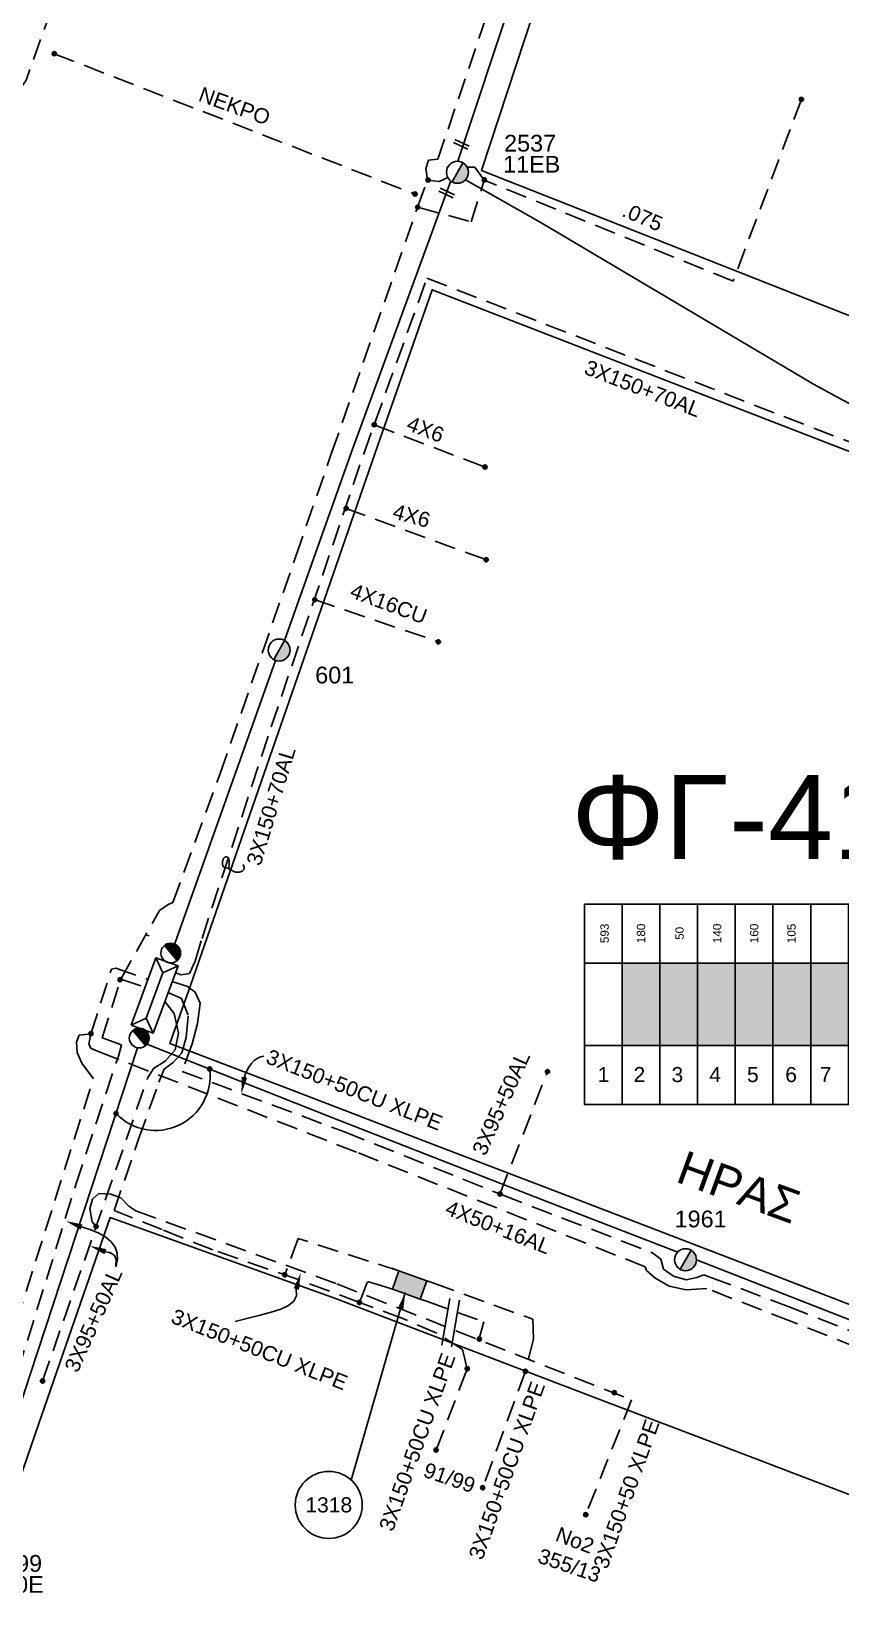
# Model space of a CAD drawing. Header units: millimetres. Extents: x 751 to 1825, y 360 to 872.
# Drawn here: x 1479.5 to 1527.8, y 415.4 to 509.2 of the extents above; entities that cross this region are included whole.
import ezdxf
from ezdxf.enums import TextEntityAlignment as Align

# ---------------------------------------------------------------- set-up
doc = ezdxf.new("R2010")
doc.units = ezdxf.units.MM
doc.linetypes.add('DASHED', pattern=[19.05, 12.7, -6.35])
for name, color, linetype in [('Link Box 4 Διευθύνσεων', 7, 'Continuous'), ('Άγνωστα', 7, 'Continuous'), ('Ασφαλειοκιβώτια Χ.Τ 9 αναχωρήσεων', 7, 'Continuous'), ('Γέφυρες Εναέριου Δικτύου', 7, 'Continuous'), ('Γυμνά εναέρια ΧΤ και ΦΟΠ (3Φ)   4x50+16AL', 7, 'Continuous'), ('Επιγραφές - Σχήματα', 7, 'Continuous'), ('Καλώδια ΧΤ   3x150+50AL XLPE', 7, 'DASHED'), ('Καλώδια ΧΤ   3x150AL+50XLPE', 7, 'DASHED'), ('Καλώδια ΧΤ   3x95+50 AL XLPE', 7, 'DASHED'), ('Καλώδια ΧΤ   3x95+50CU', 7, 'DASHED'), ('Μηχανική τομή', 7, 'Continuous'), ('Στύλος ΦΜ', 7, 'Continuous'), ('Στύλος ΦΜ @ 1', 7, 'Continuous'), ('Συνδέσεις', 7, 'Continuous'), ('Τομή', 7, 'Continuous'), ('Υποσταθμός εναέριος 2 στύλων', 7, 'Continuous'), ('Υποσταθμός πόλεως', 7, 'Continuous'), ('Υπόβαθρο ΔΕΗ', 7, 'Continuous'), ('Υπόγεια καλώδια Δικτύου ΧΤ και Παρ. ΧΤ - 3X150+70 AL', 7, 'DASHED'), ('Υπόγεια καλώδια Παροχών ΧΤ   .075', 7, 'DASHED'), ('Υπόγεια καλώδια Παροχών ΧΤ   4x16CU', 7, 'DASHED'), ('Υπόγεια καλώδια Παροχών ΧΤ   4x6', 7, 'DASHED')]:
    doc.layers.add(name, color=color, linetype=linetype)
doc.styles.add('arial', font='ARIAL.TTF')
doc.styles.get("Standard").update_dxf_attribs({"font": 'ARIAL.TTF'})
doc.linetypes.add('SYN_LINE', pattern='A,0.5,-0.0001,["/\\/\\/\\/",Standard,S=0.1,R=0,X=0,Y=-0.05],-0.25', length=0.7501)
doc.dimstyles.new('ISO-25', dxfattribs={"dimtxt": 2.5, "dimasz": 2.5, "dimexe": 1.25, "dimexo": 0.625, "dimtad": 1, "dimtxsty": 'Standard', "dimcen": 2.5, "dimadec": 0, "dimazin": 0, "dimtfac": 1, "dimtmove": 0, "dimatfit": 3, "dimfxl": 1, "dimarcsym": 0})

# ---------------------------------------------------------------- blocks, each defined once
blk = doc.blocks.new('ΥΠΑΡΧΩΝ ΤΣΙΜΕΝΤΕΝΙΟΣ ΣΤΥΛΟΣ')
at = {"layer": 'Στύλος ΦΜ'}
blk.add_hatch(color=256, dxfattribs=at).paths.add_polyline_path([(-1.29, -2.28, 0.574793), (2.62, 0, 0.268822), (1.3, 2.27)])
blk.add_line((-1.29, -2.28), (1.3, 2.27), dxfattribs=at)
blk.add_circle((0, 0), 2.62, dxfattribs=at)
at = {"layer": 'Στύλος ΦΜ', "flags": 4}
for tag, p in [('ΑΡΙΘΜΟΣ', (-4.68, 8.05)), ('ΤΥΠΟΣ', (-4.91, 3.03))]:
    blk.add_attdef(tag, p, '', height=4, dxfattribs=at)
blk = doc.blocks.new('_ΣΥΝΔΕΣΗ')
at = {"layer": 'Συνδέσεις', "linetype": 'SYN_LINE', "ltscale": 40}
blk.add_hatch(color=256, dxfattribs=at).paths.add_polyline_path([(0.5, -0.01, 1), (-0.5, -0.01, 1)])
at = {"layer": 'Συνδέσεις'}
blk.add_circle((0, -0.01), 0.5, dxfattribs=at)
blk = doc.blocks.new('LINK BOX 4 ΑΝΑΧΩΡΗΣΕΩΝ')
at = {"layer": 'Link Box 4 Διευθύνσεων', "ltscale": 40}
blk.add_hatch(color=256, dxfattribs=at).paths.add_polyline_path([(-3.54, 0), (-3.54, -4.67), (3.54, -4.67), (3.54, 0)])
for p, q in [((-3.54, 0), (-5.33, 0)), ((5.33, 0), (3.54, 0)), ((-3.54, -4.67), (-5.33, -4.67)), ((5.33, -4.67), (3.54, -4.67))]:
    blk.add_line(p, q, dxfattribs=at)
blk.add_lwpolyline([(-3.54, -4.67), (-3.54, 0), (3.54, 0), (3.54, -4.67)], close=True, dxfattribs=at)
blk = doc.blocks.new('ΑΣΦΑΛΕΙΟΚΙΒΩΤΙΟ ΥΠΟΣΤΑΘΜΟΥ 9 ΑΝΑΧΩΡΗΣΕΩΝ')
at = {"layer": 'Ασφαλειοκιβώτια Χ.Τ 9 αναχωρήσεων', "ltscale": 40}
for p, q in [((-23.8, 40.36), (24.02, 40.36)), ((-9.72, 40.36), (-9.72, -40.64)), ((9.94, 40.36), (9.94, -40.64)), ((-23.8, 31.36), (24.02, 31.36)), ((-23.8, 22.36), (24.02, 22.36)), ((-23.8, 13.36), (24.02, 13.36)), ((-23.8, 4.36), (24.02, 4.36)), ((-23.8, -4.64), (24.02, -4.64)), ((-23.8, -13.64), (24.02, -13.64)), ((-23.8, -22.64), (24.02, -22.64)), ((-23.8, -31.64), (24.02, -31.64))]:
    blk.add_line(p, q, dxfattribs=at)
at = {"layer": 'Ασφαλειοκιβώτια Χ.Τ 9 αναχωρήσεων'}
blk.add_lwpolyline([(-23.8, -40.64), (24.02, -40.64), (24.02, 40.36), (-23.8, 40.36)], close=True, dxfattribs=at)
for s, p in [('1', (-18.45, 37.24)), ('2', (-18.45, 28.67)), ('3', (-18.45, 19.6)), ('4', (-18.45, 10.58)), ('5', (-18.45, 1.57)), ('6', (-18.45, -7.57)), ('7', (-18.45, -15.81)), ('8', (-18.45, -25.5)), ('9', (-18.45, -34.19))]:
    blk.add_text(s, height=3.6, rotation=270, dxfattribs=at).set_placement(p)
at = {"layer": 'Ασφαλειοκιβώτια Χ.Τ 9 αναχωρήσεων', "ltscale": 40}
for tag, height, p in [('ΟΝΟΜΑ', 5, (-0.16, 44.31)), ('ΚΕΙΜΕΝΟ 1', 2, (17.06, 35.59)), ('ΚΕΙΜΕΝΟ 2', 2, (17.06, 26.88)), ('ΚΕΙΜΕΝΟ 3', 2, (17.06, 17.69)), ('ΚΕΙΜΕΝΟ 4', 2, (17.06, 8.71)), ('ΚΕΙΜΕΝΟ 5', 2, (17.06, -0.13)), ('ΚΕΙΜΕΝΟ 6', 2, (17.06, -9.05)), ('ΚΕΙΜΕΝΟ 7', 2, (17.06, -18.13)), ('ΚΕΙΜΕΝΟ 8', 2, (17.06, -26.85)), ('ΚΕΙΜΕΝΟ 9', 2, (17.06, -35.99)), ('ΣΧ', 2, (-0.1, -42.64))]:
    blk.add_attdef(tag, text='', height=height, dxfattribs=at).set_placement(p, align=Align.MIDDLE_CENTER)
blk = doc.blocks.new('ΥΠΟΣΤΑΘΜΟΣ ΕΝΑΕΡΙΟΣ ΕΠΙ 2 ΣΤΥΛΩΝ')
at = {"layer": 'Υποσταθμός εναέριος 2 στύλων', "linetype": 'Continuous'}
for points in [[(-11.97, -2.11, 0.574793), (-8.45, -0.07, 0.268822), (-9.64, 1.98)], [(9.68, -2.15, 0.574793), (13.19, -0.1, 0.268822), (12.01, 1.95)]]:
    blk.add_hatch(color=256, dxfattribs=at).paths.add_polyline_path(points)
for p, q in [((-11.97, -2.11), (-9.64, 1.98)), ((9.68, -2.15), (12.01, 1.95))]:
    blk.add_line(p, q, dxfattribs=at)
for centre in [(-10.81, -0.07), (10.84, -0.1)]:
    blk.add_circle(centre, 2.36, dxfattribs=at)
at = {"layer": 'Υποσταθμός πόλεως', "linetype": 'Continuous', "ltscale": 40}
blk.add_lwpolyline([(-8.57, 2.82), (8.57, 2.82), (8.57, -2.82), (-8.57, -2.82)], close=True, dxfattribs=at)
for points in [[(-5.75, 0), (-8.57, 2.82)], [(-8.57, -2.82), (-5.75, 0)], [(-5.75, 0), (5.75, 0)], [(5.75, 0), (8.57, 2.82)], [(8.57, -2.82), (5.75, 0)]]:
    blk.add_lwpolyline(points, dxfattribs=at)
at = {"layer": 'Υποσταθμός εναέριος 2 στύλων', "ltscale": 40, "flags": 1}
for tag, p in [('ΜΕΤΑΣΧΗΜΑΤΙΣΜΟΣ', (14.09, 2.51)), ('ΙΣΧΥΣ', (14.07, -0.28)), ('ΑΡΙΘΜΟΣ', (14.19, -3))]:
    blk.add_attdef(tag, p, '', height=1.8, dxfattribs=at)
blk = doc.blocks.new('ΤΟΜΗ')
at = {"layer": 'Τομή', "ltscale": 40}
for p, q in [((-5.68, 0), (5.68, 0)), ((5.68, -2.33), (-5.68, -2.33))]:
    blk.add_line(p, q, dxfattribs=at)
blk = doc.blocks.new('ΜΗΧΑΝΙΚΗ ΤΟΜΗ')
at = {"layer": 'Μηχανική τομή', "ltscale": 40}
for p, q in [((-1.89, 0.78), (1.89, 0.78)), ((1.89, 0), (-1.89, 0))]:
    blk.add_line(p, q, dxfattribs=at)

msp = doc.modelspace()

# ---------------------------------------------------------------- hatches: boundary and pattern name
at = {"layer": 'Ασφαλειοκιβώτια Χ.Τ 9 αναχωρήσεων', "ltscale": 0.1}
for color, points in [(27, [(1517.036, 453.564), (1514.786, 453.564), (1514.786, 448.65), (1517.036, 448.65)]), (85, [(1519.286, 453.564), (1517.036, 453.564), (1517.036, 448.65), (1519.286, 448.65)]), (2, [(1519.286, 448.65), (1521.536, 448.65), (1521.536, 453.564), (1519.286, 453.564)]), (151, [(1523.786, 453.564), (1521.536, 453.564), (1521.536, 448.65), (1523.786, 448.65)]), (6, [(1523.786, 448.65), (1526.036, 448.65), (1526.036, 453.564), (1523.786, 453.564)]), (30, [(1528.286, 453.564), (1526.036, 453.564), (1526.036, 448.65), (1528.286, 448.65)])]:
    msp.add_hatch(color=color, dxfattribs=at).paths.add_polyline_path(points)

# ---------------------------------------------------------------- linework, layer by layer
at = {"layer": 'Άγνωστα', "color": 27, "linetype": 'DASHED', "ltscale": 0.1}
msp.add_lwpolyline([(1486.394, 455.241), (1486.394, 455.241), (1486.394, 455.241), (1486.54, 455.197)], dxfattribs=at)
at = {"layer": 'Γέφυρες Εναέριου Δικτύου', "ltscale": 20}
msp.add_arc((1486.915, 446.844), 3.262, 223.65308, 7.13266, dxfattribs=at)
at = {"layer": 'Γυμνά εναέρια ΧΤ και ΦΟΠ (3Φ)   4x50+16AL', "color": 27, "ltscale": 0.1}
for points in [[(1511.501, 521.088), (1504.961, 501.436)], [(1504.549, 500.261), (1498.608, 484.035), (1494.623, 472.827)], [(1488.079, 454.74), (1494.079, 471.643)]]:
    msp.add_lwpolyline(points, dxfattribs=at)
at = {"layer": 'Γυμνά εναέρια ΧΤ και ΦΟΠ (3Φ)   4x50+16AL', "color": 2, "ltscale": 0.1}
msp.add_lwpolyline([(1505.418, 500.33), (1509.894, 497.798), (1526.209, 488.128), (1533.741, 484.035), (1541.538, 479.745)], dxfattribs=at)
at = {"layer": 'Γυμνά εναέρια ΧΤ και ΦΟΠ (3Φ)   4x50+16AL', "color": 27, "linetype": 'DASHED', "ltscale": 0.1}
msp.add_lwpolyline([(1488.076, 454.732), (1488.079, 454.74)], dxfattribs=at)
at = {"layer": 'Γυμνά εναέρια ΧΤ και ΦΟΠ (3Φ)   4x50+16AL', "color": 30, "linetype": 'DASHED', "ltscale": 0.1}
msp.add_lwpolyline([(1483.056, 449.358), (1484.287, 453.201), (1484.549, 453.275), (1486.468, 452.6)], dxfattribs=at)
at = {"layer": 'Γυμνά εναέρια ΧΤ και ΦΟΠ (3Φ)   4x50+16AL', "color": 6, "ltscale": 0.1}
for points in [[(1475.767, 417.781), (1479.438, 429.01), (1485.844, 448.518)], [(1486.406, 448.734), (1497.437, 444.36), (1510.488, 439.264), (1518.098, 436.322)], [(1519.221, 435.866), (1538.024, 428.491)]]:
    msp.add_lwpolyline(points, dxfattribs=at)
at = {"layer": 'Επιγραφές - Σχήματα', "ltscale": 0.1}
for points in [[(1491.289, 459.162), (1491.299, 459.316), (1491.306, 459.44), (1491.31, 459.537), (1491.311, 459.613), (1491.31, 459.67), (1491.307, 459.713), (1491.302, 459.746), (1491.296, 459.773), (1491.289, 459.796), (1491.28, 459.818), (1491.27, 459.837), (1491.26, 459.854), (1491.248, 459.869), (1491.236, 459.882), (1491.222, 459.893), (1491.208, 459.901), (1491.194, 459.908), (1491.178, 459.913), (1491.163, 459.916), (1491.146, 459.916), (1491.13, 459.915), (1491.113, 459.913), (1491.097, 459.908), (1491.08, 459.901), (1491.064, 459.893), (1491.047, 459.883), (1491.032, 459.872), (1491.017, 459.858), (1491.002, 459.843), (1490.989, 459.826), (1490.976, 459.808), (1490.965, 459.787), (1490.955, 459.765), (1490.947, 459.742), (1490.939, 459.718), (1490.933, 459.692), (1490.928, 459.667), (1490.924, 459.641), (1490.921, 459.616), (1490.918, 459.59), (1490.917, 459.566), (1490.916, 459.543), (1490.917, 459.52), (1490.917, 459.498), (1490.919, 459.477), (1490.922, 459.457), (1490.925, 459.438), (1490.929, 459.419), (1490.933, 459.401), (1490.938, 459.384), (1490.945, 459.368), (1490.952, 459.353), (1490.961, 459.339), (1490.971, 459.326), (1490.983, 459.314), (1490.996, 459.304), (1491.011, 459.295), (1491.027, 459.288), (1491.045, 459.281), (1491.064, 459.276), (1491.084, 459.271), (1491.104, 459.266), (1491.124, 459.262), (1491.144, 459.258), (1491.164, 459.254), (1491.184, 459.249), (1491.203, 459.245), (1491.223, 459.239), (1491.242, 459.233), (1491.262, 459.226), (1491.282, 459.218), (1491.303, 459.208), (1491.324, 459.197), (1491.346, 459.185), (1491.368, 459.172), (1491.39, 459.158), (1491.414, 459.143), (1491.437, 459.128), (1491.462, 459.113), (1491.487, 459.097), (1491.512, 459.082), (1491.539, 459.067), (1491.566, 459.052), (1491.594, 459.039), (1491.624, 459.027), (1491.655, 459.016), (1491.687, 459.007), (1491.721, 459.001), (1491.756, 458.996), (1491.792, 458.994), (1491.829, 458.994), (1491.866, 458.996), (1491.903, 459), (1491.938, 459.006), (1491.972, 459.013), (1492.003, 459.022), (1492.032, 459.032), (1492.059, 459.044), (1492.082, 459.057), (1492.104, 459.071), (1492.124, 459.087), (1492.141, 459.105), (1492.157, 459.124), (1492.172, 459.144), (1492.185, 459.166), (1492.196, 459.191), (1492.203, 459.22), (1492.206, 459.253), (1492.202, 459.293), (1492.192, 459.339), (1492.173, 459.394), (1492.146, 459.457)], [(1492.228, 446.761), (1492.288, 446.974), (1492.38, 447.188), (1492.502, 447.394), (1492.647, 447.584), (1492.813, 447.75), (1492.995, 447.883), (1493.189, 447.976), (1493.39, 448.02)], [(1482.5, 437.818), (1483.053, 437.65), (1483.539, 437.445), (1483.948, 437.205), (1484.273, 436.928), (1484.504, 436.615), (1484.632, 436.264), (1484.649, 435.875), (1484.544, 435.449)], [(1483.924, 436.342), (1484.163, 436.288), (1484.334, 436.217), (1484.448, 436.131), (1484.517, 436.028), (1484.55, 435.908), (1484.559, 435.772), (1484.553, 435.619), (1484.544, 435.449)], [(1495.323, 434.116), (1495.34, 433.718), (1495.177, 433.396), (1494.856, 433.136), (1494.399, 432.92), (1493.829, 432.733), (1493.169, 432.558), (1492.44, 432.38), (1491.666, 432.182)]]:
    msp.add_lwpolyline(points, dxfattribs=at)
msp.add_circle((1497.263, 421.224), 2, dxfattribs=at)
at = {"layer": 'Επιγραφές - Σχήματα'}
for points in [[(1492.391, 446.73), (1492.045, 445.778), (1492.064, 446.791)], [(1482.441, 437.662), (1481.563, 438.169), (1482.558, 437.974)], [(1483.866, 436.186), (1482.988, 436.693), (1483.983, 436.498)], [(1495.162, 434.16), (1495.587, 435.08), (1495.484, 434.072)]]:
    msp.add_solid(points, dxfattribs=at)
at = {"layer": 'Καλώδια ΧΤ   3x150+50AL XLPE', "color": 30, "linetype": 'DASHED', "ltscale": 0.1}
for points in [[(1463.282, 460.879), (1460.339, 452.207), (1460.461, 451.034), (1460.234, 450.11), (1459.459, 449.424), (1455.116, 436.644), (1477.46, 428.512), (1483.206, 446.665), (1482.515, 447.59), (1482.242, 448.228), (1482.19, 448.85), (1482.359, 449.264), (1483.056, 449.358)], [(1547.98, 422.013), (1547.939, 421.392), (1547.714, 421.319), (1539.992, 424.366), (1540.441, 425.524), (1536.11, 427.256), (1535.892, 427.84), (1524.883, 432.179), (1519.836, 434.138), (1518.598, 434.073), (1517.578, 434.283), (1516.737, 434.788), (1516.228, 435.218), (1516.154, 435.441), (1498.917, 442.284), (1483.652, 448.239), (1483.069, 448.473), (1482.939, 448.725), (1483.056, 449.358)]]:
    msp.add_lwpolyline(points, dxfattribs=at)
at = {"layer": 'Καλώδια ΧΤ   3x150AL+50XLPE', "color": 85, "linetype": 'DASHED', "ltscale": 0.1}
msp.add_lwpolyline([(1487.921, 452.472), (1488.828, 452.169), (1489.287, 451.831), (1489.591, 451.171), (1489.427, 449.963), (1489.108, 448.755), (1488.506, 447.106), (1498.2, 443.496), (1507.611, 439.735), (1516.612, 436.265), (1517.086, 435.905), (1517.259, 435.302), (1517.841, 434.885), (1518.61, 434.661), (1519.243, 434.797), (1519.665, 434.963), (1520.08, 434.811), (1524.684, 433.074), (1533.248, 429.704)], dxfattribs=at)
at = {"layer": 'Καλώδια ΧΤ   3x150AL+50XLPE', "color": 133, "linetype": 'DASHED', "ltscale": 0.1}
for points in [[(1505.494, 429.265), (1505.528, 429.354), (1505.256, 430.505), (1503.717, 431.479), (1501.692, 432.349), (1499.094, 433.315), (1495.439, 434.684), (1490.34, 436.45), (1487.316, 437.66), (1484.441, 438.802), (1485.909, 443.064), (1487.12, 446.466), (1487.424, 447.232), (1487.988, 447.665), (1488.48, 448.217), (1488.748, 449.132), (1488.874, 450.465), (1488.465, 451.451), (1487.678, 451.813)], [(1501.451, 435.203), (1495.437, 437.127), (1494.63, 434.964)], [(1499.094, 433.315), (1499.581, 434.571), (1500.639, 434.253)], [(1503.54, 434.462), (1509.449, 432.309), (1509.479, 431.112), (1509.008, 429.204), (1506.448, 422.249)], [(1503.672, 424.502), (1505.469, 429.198)]]:
    msp.add_lwpolyline(points, dxfattribs=at)
at = {"layer": 'Καλώδια ΧΤ   3x150AL+50XLPE', "color": 1, "linetype": 'DASHED', "ltscale": 0.1}
for points in [[(1483.366, 437.834), (1483.125, 438.129), (1482.988, 438.923), (1483.154, 439.478), (1483.529, 439.814), (1484.25, 439.77), (1484.845, 439.567), (1485.331, 439.069), (1485.737, 438.781), (1497.751, 434.418), (1515.342, 427.5), (1512.609, 420.645)], [(1503.15, 433.362), (1506.516, 432.153), (1506.224, 431.086)]]:
    msp.add_lwpolyline(points, dxfattribs=at)
at = {"layer": 'Καλώδια ΧΤ   3x95+50 AL XLPE', "color": 5, "linetype": 'DASHED', "ltscale": 0.1}
msp.add_lwpolyline([(1484.7, 448.013), (1484.881, 448.701), (1483.727, 449.104), (1484.843, 452.611), (1486.293, 452.126)], dxfattribs=at)
at = {"layer": 'Καλώδια ΧΤ   3x95+50 AL XLPE', "color": 1, "linetype": 'DASHED', "ltscale": 0.1}
msp.add_lwpolyline([(1480.172, 428.625), (1486.442, 446.701), (1486.792, 447.287), (1487.499, 447.725), (1488.089, 448.389), (1488.285, 449.389), (1488.033, 450.564), (1487.478, 451.271)], dxfattribs=at)
at = {"layer": 'Καλώδια ΧΤ   3x95+50 AL XLPE', "color": 151, "linetype": 'DASHED', "ltscale": 0.1}
msp.add_lwpolyline([(1475.245, 417.837), (1478.141, 427.409), (1482.157, 440.348), (1484.7, 448.013)], dxfattribs=at)
at = {"layer": 'Καλώδια ΧΤ   3x95+50CU', "color": 85, "linetype": 'DASHED', "ltscale": 0.1}
msp.add_lwpolyline([(1507.482, 439.787), (1510.321, 447.099)], dxfattribs=at)
at = {"layer": 'Υπόβαθρο ΔΕΗ', "ltscale": 0.1}
msp.add_lwpolyline([(1539.272, 487.913), (1506.38, 500.888), (1516.195, 530.717), (1548.215, 519.625)], close=True, dxfattribs=at)
for points in [[(1528.552, 484.035), (1503.444, 493.764), (1500.029, 484.035), (1496.094, 472.659), (1489.004, 452.227), (1487.763, 448.777), (1494.821, 446.078), (1503.462, 442.768), (1511.733, 439.606), (1522.865, 435.33), (1533.231, 431.304)], [(1467.963, 391.025), (1471.748, 402.25), (1479.947, 426.085), (1484.205, 438.378), (1497.661, 433.541), (1513.279, 427.571), (1522.396, 424.123), (1545.297, 415.354), (1534.92, 384.279), (1530.579, 371.094)]]:
    msp.add_lwpolyline(points, dxfattribs=at)
at = {"layer": 'Υπόγεια καλώδια Δικτύου ΧΤ και Παρ. ΧΤ - 3X150+70 AL', "color": 151, "linetype": 'DASHED', "ltscale": 0.1}
for points in [[(1503.154, 500.316), (1503.061, 501.011), (1503.223, 501.498), (1503.772, 501.559), (1510.403, 520.995), (1510.251, 521.679), (1510.457, 522.432), (1510.868, 522.683), (1514.252, 532.151)], [(1484.843, 452.611), (1487.16, 456.72), (1487.672, 457.066), (1487.943, 457.197), (1490.774, 464.881), (1495.293, 477.867), (1497.435, 484.035), (1502.565, 498.689), (1503.154, 500.316)], [(1502.565, 498.689), (1505.77, 497.827), (1506.547, 500.319)]]:
    msp.add_lwpolyline(points, dxfattribs=at)
at = {"layer": 'Υπόγεια καλώδια Δικτύου ΧΤ και Παρ. ΧΤ - 3X150+70 AL', "color": 133, "linetype": 'DASHED', "ltscale": 0.1}
msp.add_lwpolyline([(1486.314, 526.098), (1487.701, 525.634), (1484.403, 515.395), (1482.642, 515.869), (1479.184, 506.289), (1478.164, 504.767), (1470.803, 484.035), (1468.412, 476.54), (1468.252, 475.953), (1468.306, 475.399), (1468.334, 474.723), (1468.022, 474.182), (1467.386, 473.79), (1466.764, 473.655)], dxfattribs=at)
at = {"layer": 'Υπόγεια καλώδια Δικτύου ΧΤ και Παρ. ΧΤ - 3X150+70 AL', "color": 2, "linetype": 'DASHED', "ltscale": 0.1}
for points in [[(1480.872, 507.857), (1502.409, 499.477)], [(1488.112, 452.988), (1488.455, 452.872), (1488.954, 452.957), (1489.283, 453.687), (1489.695, 455.048), (1493.828, 467.686), (1499.368, 484.035), (1503.123, 494.455), (1530.909, 483.693), (1541.451, 479.42)]]:
    msp.add_lwpolyline(points, dxfattribs=at)
at = {"layer": 'Υπόγεια καλώδια Δικτύου ΧΤ και Παρ. ΧΤ - 3X150+70 AL', "color": 27, "linetype": 'DASHED', "ltscale": 0.1}
msp.add_lwpolyline([(1503.154, 500.316), (1503.853, 500.229), (1504.375, 500.461)], dxfattribs=at)
at = {"layer": 'Υπόγεια καλώδια Παροχών ΧΤ   .075', "color": 151, "linetype": 'DASHED', "ltscale": 0.1}
msp.add_lwpolyline([(1525.482, 505.119), (1521.405, 494.284), (1506.547, 500.319), (1505.987, 501.082), (1505.521, 501.092)], dxfattribs=at)
at = {"layer": 'Υπόγεια καλώδια Παροχών ΧΤ   4x16CU', "color": 2, "linetype": 'DASHED', "ltscale": 0.1}
msp.add_lwpolyline([(1496.408, 475.271), (1503.812, 472.75)], dxfattribs=at)
at = {"layer": 'Υπόγεια καλώδια Παροχών ΧΤ   4x6', "color": 2, "linetype": 'DASHED', "ltscale": 0.1}
for points in [[(1499.971, 485.708), (1506.589, 483.181)], [(1498.242, 480.733), (1506.66, 477.65)]]:
    msp.add_lwpolyline(points, dxfattribs=at)

# ---------------------------------------------------------------- block references
at = {"layer": 'Link Box 4 Διευθύνσεων', "ltscale": 0.1, "xscale": 0.2500000000000227, "yscale": 0.2500000000000227, "zscale": 0.2500000000000227, "rotation": 340.4716323904483}
msp.add_blockref('LINK BOX 4 ΑΝΑΧΩΡΗΣΕΩΝ', (1502.284, 434.907), dxfattribs=at)
at = {"layer": 'Ασφαλειοκιβώτια Χ.Τ 9 αναχωρήσεων', "ltscale": 0.1}
ref = msp.add_blockref('ΑΣΦΑΛΕΙΟΚΙΒΩΤΙΟ ΥΠΟΣΤΑΘΜΟΥ 9 ΑΝΑΧΩΡΗΣΕΩΝ', (1522.627, 451.08), dxfattribs=dict(at, xscale=0.25, yscale=0.25, zscale=0.25, rotation=90))
ref.add_attrib('ΚΕΙΜΕΝΟ 2', '180', dxfattribs={"ltscale": 40, "height": 0.5, "rotation": 90}).set_placement((1515.906, 455.345), align=Align.MIDDLE_CENTER)
ref.add_attrib('ΚΕΙΜΕΝΟ 1', '593', dxfattribs={"ltscale": 40, "height": 0.5, "rotation": 90}).set_placement((1513.73, 455.345), align=Align.MIDDLE_CENTER)
ref.add_attrib('ΚΕΙΜΕΝΟ 3', '50', dxfattribs={"ltscale": 40, "height": 0.5, "rotation": 90}).set_placement((1518.205, 455.345), align=Align.MIDDLE_CENTER)
ref.add_attrib('ΚΕΙΜΕΝΟ 4', '140', dxfattribs={"ltscale": 40, "height": 0.5, "rotation": 90}).set_placement((1520.449, 455.345), align=Align.MIDDLE_CENTER)
ref.add_attrib('ΚΕΙΜΕΝΟ 5', '160', dxfattribs={"ltscale": 40, "height": 0.5, "rotation": 90}).set_placement((1522.66, 455.345), align=Align.MIDDLE_CENTER)
ref.add_attrib('ΚΕΙΜΕΝΟ 6', '105', dxfattribs={"ltscale": 40, "height": 0.5, "rotation": 90}).set_placement((1524.89, 455.345), align=Align.MIDDLE_CENTER)
at = {"layer": 'Μηχανική τομή', "ltscale": 0.1, "xscale": 0.2500000000000029, "yscale": 0.2500000000000029, "zscale": 0.2500000000000029, "rotation": 335.17730611922}
for p in [(1505.138, 502.364), (1504.254, 499.448)]:
    msp.add_blockref('ΜΗΧΑΝΙΚΗ ΤΟΜΗ', p, dxfattribs=at)
at = {"layer": 'Στύλος ΦΜ @ 1', "ltscale": 0.1}
ref = msp.add_blockref('ΥΠΑΡΧΩΝ ΤΣΙΜΕΝΤΕΝΙΟΣ ΣΤΥΛΟΣ', (1504.945, 500.782), dxfattribs=dict(at, xscale=0.25, yscale=0.25, zscale=0.25))
ref.add_attrib('ΤΥΠΟΣ', '11EB', (1507.671, 500.76), dxfattribs={"layer": 'Στύλος ΦΜ', "height": 1, "flags": 4})
ref.add_attrib('ΑΡΙΘΜΟΣ', '2537', (1507.73, 502.017), dxfattribs={"layer": 'Στύλος ΦΜ', "height": 1, "flags": 4})
ref = msp.add_blockref('ΥΠΑΡΧΩΝ ΤΣΙΜΕΝΤΕΝΙΟΣ ΣΤΥΛΟΣ', (1494.298, 472.259), dxfattribs=dict(at, xscale=0.25, yscale=0.25, zscale=0.25))
ref.add_attrib('ΤΥΠΟΣ', '601', (1496.453, 470.269), dxfattribs={"layer": 'Στύλος ΦΜ', "height": 1, "flags": 4})
ref = msp.add_blockref('ΥΠΑΡΧΩΝ ΤΣΙΜΕΝΤΕΝΙΟΣ ΣΤΥΛΟΣ', (1518.567, 435.866), dxfattribs=dict(at, xscale=0.25, yscale=0.25, zscale=0.25))
ref.add_attrib('ΤΥΠΟΣ', '1961', (1517.912, 437.798), dxfattribs={"layer": 'Στύλος ΦΜ', "height": 1, "flags": 4})
ref = msp.add_blockref('ΥΠΑΡΧΩΝ ΤΣΙΜΕΝΤΕΝΙΟΣ ΣΤΥΛΟΣ', (1475.442, 417.213), dxfattribs=dict(at, xscale=0.25, yscale=0.25, zscale=0.25))
ref.add_attrib('ΤΥΠΟΣ', '10E', (1477.755, 415.98), dxfattribs={"layer": 'Στύλος ΦΜ', "height": 1, "flags": 4})
ref.add_attrib('ΑΡΙΘΜΟΣ', '599', (1477.814, 417.237), dxfattribs={"layer": 'Στύλος ΦΜ', "height": 1, "flags": 4})
at = {"layer": 'Συνδέσεις', "ltscale": 0.1, "xscale": 0.25, "yscale": 0.25, "zscale": 0.25}
for p in [(1480.875, 507.868), (1525.485, 505.131), (1503.194, 500.319), (1506.55, 500.331), (1502.413, 499.489), (1502.568, 498.701), (1499.975, 485.72), (1506.592, 483.192), (1498.301, 480.714), (1506.661, 477.653), (1496.431, 475.267), (1503.812, 472.753), (1484.804, 452.585), (1483.057, 449.361), (1490.152, 447.252), (1510.322, 447.102), (1484.556, 444.595), (1507.483, 439.79), (1483.372, 437.85), (1494.631, 434.967), (1499.095, 433.317), (1506.254, 431.139), (1480.173, 428.628), (1505.529, 429.357), (1509.008, 429.207), (1514.313, 427.927), (1503.673, 424.504), (1506.449, 422.252), (1512.61, 420.648)]:
    msp.add_blockref('_ΣΥΝΔΕΣΗ', p, dxfattribs=at)
at = {"layer": 'Τομή', "ltscale": 0.1, "xscale": 0.2499999999999019, "yscale": 0.2499999999999019, "zscale": 0.2499999999999019, "rotation": 80.36870030269935}
msp.add_blockref('ΤΟΜΗ', (1504.254, 432.156), dxfattribs=at)
at = {"layer": 'Υποσταθμός εναέριος 2 στύλων', "ltscale": 0.1, "xscale": 0.2499999999999765, "yscale": 0.2499999999999765, "zscale": 0.2499999999999765, "rotation": 69.73701187699129}
msp.add_blockref('ΥΠΟΣΤΑΘΜΟΣ ΕΝΑΕΡΙΟΣ ΕΠΙ 2 ΣΤΥΛΩΝ', (1486.863, 451.638), dxfattribs=at)

# ---------------------------------------------------------------- texts
at = {"layer": 'Γυμνά εναέρια ΧΤ και ΦΟΠ (3Φ)   4x50+16AL', "color": 7, "ltscale": 0.1, "insert": (1504.474, 439.437), "char_height": 0.9, "width": 84.18588, "attachment_point": 1, "rotation": 338.42903}
msp.add_mtext('4X50+16AL', dxfattribs=at)
at = {"layer": 'Επιγραφές - Σχήματα', "ltscale": 0.1, "insert": (1489.721, 505.912), "char_height": 0.9, "width": 8.55915, "attachment_point": 1, "rotation": 340.19631}
msp.add_mtext('ΝΕΚΡΟ', dxfattribs=at)
at = {"layer": 'Επιγραφές - Σχήματα', "insert": (1511.745, 464.792), "char_height": 5, "width": 1.88406, "attachment_point": 1}
msp.add_mtext('ΦΓ-41', dxfattribs=at)
at = {"layer": 'Επιγραφές - Σχήματα', "ltscale": 0.1, "insert": (1521.75, 440.206), "char_height": 2, "attachment_point": 5, "rotation": 339.94742}
msp.add_mtext('ΗΡΑΣ', dxfattribs=at)
at = {"layer": 'Επιγραφές - Σχήματα', "ltscale": 0.1, "char_height": 0.9, "attachment_point": 1, "style": 'arial'}
for s, insert, width, rotation in [('{\\fArial|b0|i0|c161|p34;91/99}', (1503.127, 423.785), 47.0228, 341.2646), ('No2', (1511.044, 419.952), 84.18588, 339.31052), ('355/13', (1509.957, 418.661), 47.0228, 341.2646)]:
    msp.add_mtext(s, dxfattribs=dict(at, insert=insert, width=width, rotation=rotation))
at = {"layer": 'Επιγραφές - Σχήματα', "ltscale": 0.1, "insert": (1497.263, 421.224), "char_height": 0.9, "width": 5.03113, "attachment_point": 5}
msp.add_mtext('1318', dxfattribs=at)
at = {"layer": 'Καλώδια ΧΤ   3x150AL+50XLPE', "linetype": 'DASHED', "ltscale": 0.1, "char_height": 0.9, "width": 84.18588, "attachment_point": 1}
for s, insert, rotation in [('3X150+50CU XLPE', (1493.769, 448.466), 338.56872), ('3X150+50CU XLPE', (1488.101, 432.963), 338.56872), ('3X150+50CU XLPE', (1500.236, 419.886), 70.27996), ('3X150+50CU XLPE', (1505.586, 418.188), 70.27996), ('3X150+50 XLPE', (1513.036, 417.642), 70.27996)]:
    msp.add_mtext(s, dxfattribs=dict(at, insert=insert, rotation=rotation))
at = {"layer": 'Καλώδια ΧΤ   3x95+50 AL XLPE', "linetype": 'DASHED', "ltscale": 0.1, "insert": (1481.445, 429.434), "char_height": 0.9, "width": 84.18588, "attachment_point": 1, "rotation": 65.83649}
msp.add_mtext('3X95+50AL', dxfattribs=at)
at = {"layer": 'Καλώδια ΧΤ   3x95+50CU', "linetype": 'DASHED', "ltscale": 0.1, "insert": (1505.79, 442.382), "char_height": 0.9, "width": 84.18588, "attachment_point": 1, "rotation": 65.83649}
msp.add_mtext('3X95+50AL', dxfattribs=at)
at = {"layer": 'Υπόγεια καλώδια Δικτύου ΧΤ και Παρ. ΧΤ - 3X150+70 AL', "color": 7, "linetype": 'DASHED', "ltscale": 0.1, "char_height": 0.9, "width": 84.18588, "attachment_point": 1}
for insert, rotation in [((1512.77, 489.612), 338.84952), ((1492.322, 459.587), 73.16865)]:
    msp.add_mtext('3X150+70AL', dxfattribs=dict(at, insert=insert, rotation=rotation))
at = {"layer": 'Υπόγεια καλώδια Παροχών ΧΤ   .075', "color": 7, "linetype": 'DASHED', "ltscale": 0.1, "insert": (1515.059, 499.015), "char_height": 0.9, "width": 84.18588, "attachment_point": 1, "rotation": 336.82016}
msp.add_mtext('.075', dxfattribs=at)
at = {"layer": 'Υπόγεια καλώδια Παροχών ΧΤ   4x16CU', "color": 7, "linetype": 'DASHED', "ltscale": 0.1, "insert": (1498.769, 476.277), "char_height": 0.9, "width": 84.18588, "attachment_point": 1, "rotation": 339.79082}
msp.add_mtext('4X16CU', dxfattribs=at)
at = {"layer": 'Υπόγεια καλώδια Παροχών ΧΤ   4x6', "color": 7, "linetype": 'DASHED', "ltscale": 0.1, "char_height": 0.9, "width": 84.18588, "attachment_point": 1}
for insert, rotation in [((1502.16, 486.262), 339.01856), ((1501.249, 481.009), 344.53381)]:
    msp.add_mtext('4X6', dxfattribs=dict(at, insert=insert, rotation=rotation))

# ---------------------------------------------------------------- leaders
at = {"layer": 'Επιγραφές - Σχήματα', "ltscale": 0.1}
msp.add_leader([(1501.833, 433.904), (1498.602, 422.71)], dimstyle='ISO-25', override={"dimasz": 1, "dimgap": 0.625, "dimtad": 0}, dxfattribs=at)

doc.saveas('drawing.dxf')
